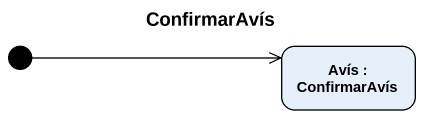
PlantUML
@startuml
title ConfirmarAvís
hide empty description
state "Avís : ConfirmarAvís" as Avís
[*] -right-> Avís
@enduml
